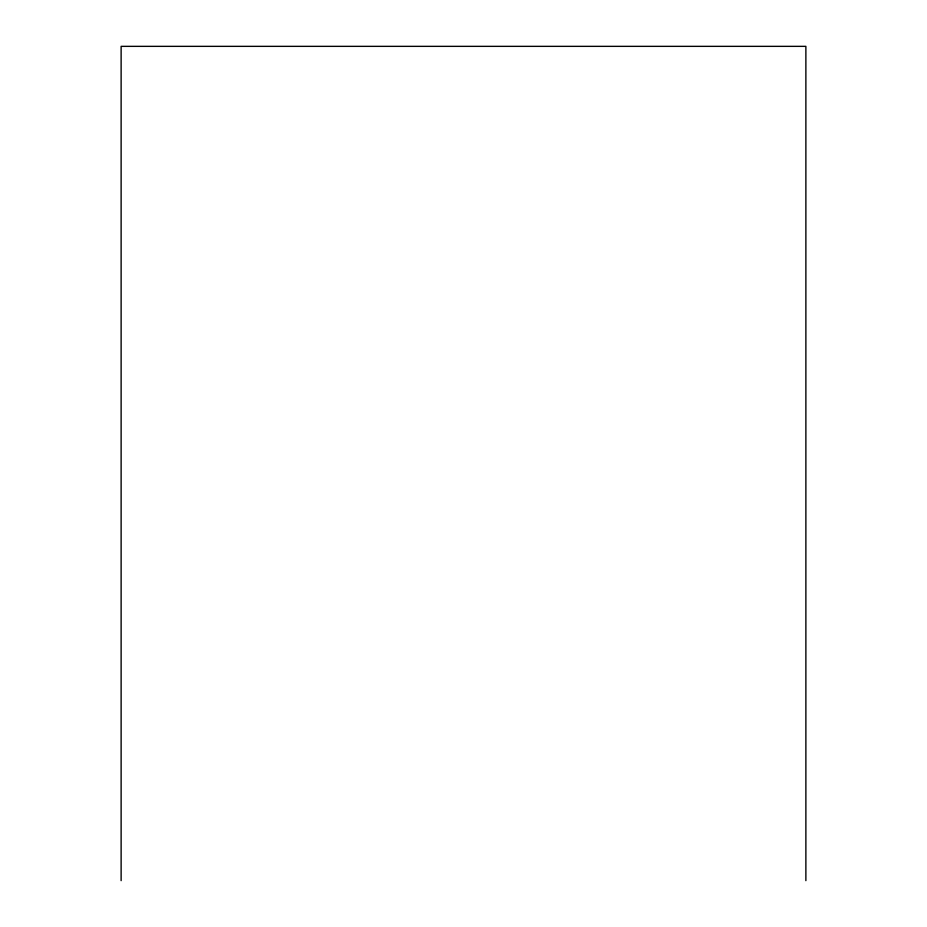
<?xml version="1.0" encoding="UTF-8"?>
<svg xmlns="http://www.w3.org/2000/svg" width="927" height="927" viewBox="0 0 927 927"><rect width="100%" height="100%" fill="white"/><g stroke="black" fill="none" stroke-linecap="round" stroke-linejoin="round"><path stroke-width="1.39" d="M805.876 880.65L805.876 46.35L121.124 46.35L121.124 880.65"/></g></svg>
